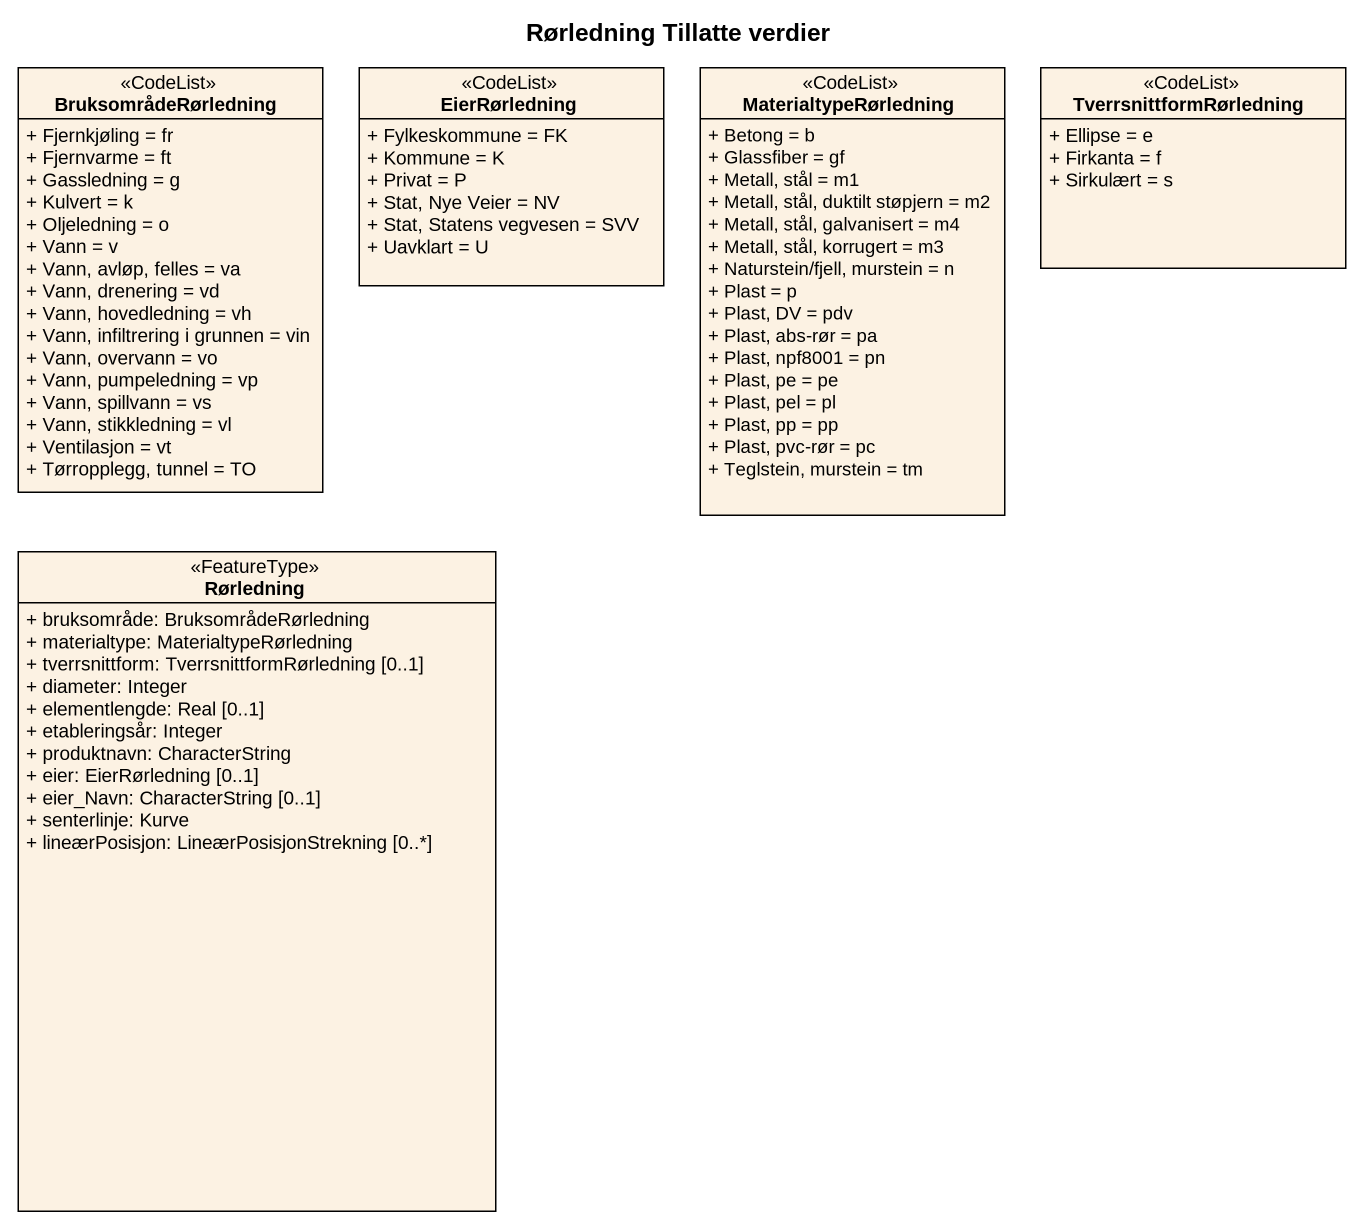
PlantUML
@startuml
title Rørledning Tillatte verdier
hide circle
hide empty members
skinparam classAttributeIconSize 0
class BruksområdeRørledning <<CodeList>> {
  + Fjernkjøling = fr
  + Fjernvarme = ft
  + Gassledning = g
  + Kulvert = k
  + Oljeledning = o
  + Vann = v
  + Vann, avløp, felles = va
  + Vann, drenering = vd
  + Vann, hovedledning = vh
  + Vann, infiltrering i grunnen = vin
  + Vann, overvann = vo
  + Vann, pumpeledning = vp
  + Vann, spillvann = vs
  + Vann, stikkledning = vl
  + Ventilasjon = vt
  + Tørropplegg, tunnel = TO
}
class EierRørledning <<CodeList>> {
  + Fylkeskommune = FK
  + Kommune = K
  + Privat = P
  + Stat, Nye Veier = NV
  + Stat, Statens vegvesen = SVV
  + Uavklart = U
}
class MaterialtypeRørledning <<CodeList>> {
  + Betong = b
  + Glassfiber = gf
  + Metall, stål = m1
  + Metall, stål, duktilt støpjern = m2
  + Metall, stål, galvanisert = m4
  + Metall, stål, korrugert = m3
  + Naturstein/fjell, murstein = n
  + Plast = p
  + Plast, DV = pdv
  + Plast, abs-rør = pa
  + Plast, npf8001 = pn
  + Plast, pe = pe
  + Plast, pel = pl
  + Plast, pp = pp
  + Plast, pvc-rør = pc
  + Teglstein, murstein = tm
}
class TverrsnittformRørledning <<CodeList>> {
  + Ellipse = e
  + Firkanta = f
  + Sirkulært = s
}
class Rørledning <<FeatureType>> {
  + bruksområde: BruksområdeRørledning
  + materialtype: MaterialtypeRørledning
  + tverrsnittform: TverrsnittformRørledning [0..1]
  + diameter: Integer
  + elementlengde: Real [0..1]
  + etableringsår: Integer
  + produktnavn: CharacterString
  + eier: EierRørledning [0..1]
  + eier_Navn: CharacterString [0..1]
  + senterlinje: Kurve
  + lineærPosisjon: LineærPosisjonStrekning [0..*]
}
@enduml
